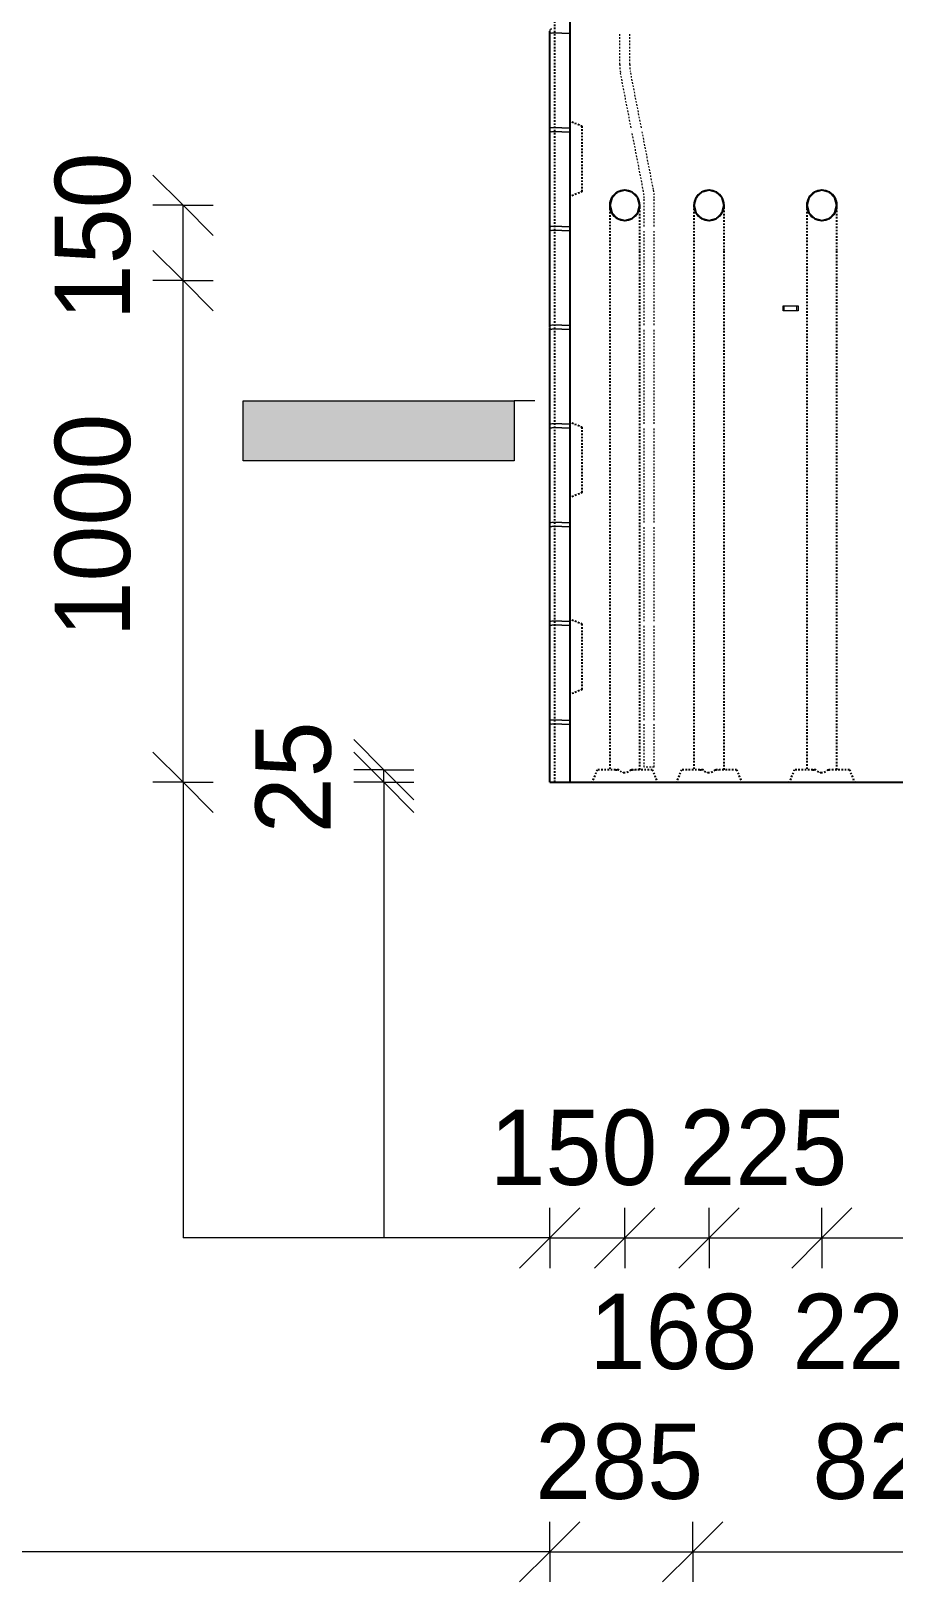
# Model space of a CAD drawing. Header units: millimetres. Extents: x -12535 to 7900, y -3006 to 13189.
# Drawn here: x -6003 to -4283, y -2989 to 102 of the extents above; entities that cross this region are included whole.
import ezdxf

# ---------------------------------------------------------------- set-up
doc = ezdxf.new("R2010")
doc.units = ezdxf.units.MM
doc.linetypes.add('Dash', pattern=[6.36, 3.18, -3.18])
for name, color, linetype, lineweight in [('A-ANNO-DIMS', 211, 'Continuous', 9), ('A-ANNO-DIMS-60', 211, 'Continuous', 9), ('A-DETL-MBND', 5, 'Continuous', 18), ('A-DETL-THIN', 151, 'Continuous', 18), ('A-GENM', 13, 'Continuous', 18), ('A-WALL', 113, 'Continuous', 25), ('A-WALL-HDLN', 110, 'Dash', 25), ('G-ANNO-SYMB', 111, 'Continuous', 9), ('S-RBAR', 171, 'Continuous', 18)]:
    doc.layers.add(name, color=color, linetype=linetype, lineweight=lineweight)
doc.styles.add('Nirmala UI Semilight', font='NirmalaS.ttf', dxfattribs={"height": 150})
doc.dimstyles.new('Arrow_Filled_-_2_5_NI_UI', dxfattribs={"dimscale": 304.8, "dimtxt": 157.104592, "dimasz": 0.393701, "dimexe": 0.19685, "dimexo": 0.0625, "dimgap": 0.19685, "dimtad": 1, "dimdec": 0, "dimzin": 0, "dimdsep": 46, "dimtxsty": 'Nirmala UI Semilight', "dimblk1": 'OBLIQUE', "dimblk2": 'OBLIQUE', "dimsah": 1, "dimcen": 0.09, "dimazin": 0, "dimtfac": 1, "dimtdec": 4, "dimtix": 1, "dimtmove": 0, "dimatfit": 3, "dimfxl": 0.19685, "dimfxlon": 1, "dimtvp": 1, "dimtolj": 1, "dimtzin": 0, "dimarcsym": 2})
doc.dimstyles.new('Arrow_Filled_-_2_5_NI_UI_1', dxfattribs={"dimscale": 304.8, "dimtxt": 157.104592, "dimasz": 0.393701, "dimexe": 0.19685, "dimexo": 0.0625, "dimgap": 0.19685, "dimtad": 1, "dimdec": 0, "dimzin": 0, "dimdsep": 46, "dimtxsty": 'Nirmala UI Semilight', "dimblk1": 'OBLIQUE', "dimblk2": 'OBLIQUE', "dimsah": 1, "dimcen": 0.09, "dimazin": 0, "dimtfac": 1, "dimtdec": 4, "dimtix": 1, "dimtmove": 2, "dimatfit": 3, "dimfxl": 0.19685, "dimfxlon": 1, "dimtvp": 1, "dimtolj": 1, "dimtzin": 0, "dimarcsym": 2})

# ---------------------------------------------------------------- blocks, each defined once
blk = doc.blocks.new('RR spread anchor face based - RR-SA-2_5-150-1876458-Elevation Front')
at = {"layer": 'A-GENM'}
for p, q in [((-3233.8, 6759.9), (-3231.3, 6759.9)), ((-3233.8, 6749.9), (-3233.8, 6759.9)), ((-3231.3, 6749.9), (-3233.8, 6749.9)), ((-3231.3, 6759.9), (-3206.3, 6759.9)), ((-3231.3, 6749.9), (-3231.3, 6759.9)), ((-3206.3, 6749.9), (-3231.3, 6749.9)), ((-3206.3, 6759.9), (-3203.8, 6759.9)), ((-3206.3, 6749.9), (-3206.3, 6759.9)), ((-3203.8, 6749.9), (-3206.3, 6749.9)), ((-3203.8, 6759.9), (-3203.8, 6749.9))]:
    blk.add_line(p, q, dxfattribs=at)
blk = doc.blocks.new('Detail View - M_Section Tail - Filled Horizontal-14034-Elevation Front')
at = {"layer": 'G-ANNO-SYMB'}
blk.add_hatch(color=256, dxfattribs=at).paths.add_polyline_path([(-5039.6, -754.4), (-5039.6, -634.4), (-5579.6, -634.4), (-5579.6, -754.4)])
for p, q in [((-5579.6, -754.4), (-5579.6, -634.4)), ((-5579.6, -634.4), (-5039.6, -634.4)), ((-5039.6, -634.4), (-5039.6, -754.4)), ((-5039.6, -754.4), (-5579.6, -754.4))]:
    blk.add_line(p, q, dxfattribs=at)
blk = doc.blocks.new('DIMBLOCK53-Elevation Front')
at = {"layer": 'A-ANNO-DIMS-60'}
for p, q in [((-4968.8, -2303.4), (-4908.8, -2243.4)), ((-4968.8, -2303.4), (-4968.8, -2243.4)), ((-4819.3, -2303.4), (-4759.3, -2243.4)), ((-4819.3, -2303.4), (-4819.3, -2243.4)), ((-4968.8, -2303.4), (-5028.8, -2363.4)), ((-4968.8, -2303.4), (-4819.3, -2303.4)), ((-4968.8, -2303.4), (-4968.8, -2363.4)), ((-4819.3, -2303.4), (-4879.3, -2363.4)), ((-4819.3, -2303.4), (-4819.3, -2363.4))]:
    blk.add_line(p, q, dxfattribs=at)
at = {"layer": 'A-ANNO-DIMS-60', "color": 0, "insert": (-5088.8, -2047.7), "char_height": 150, "width": 370.196, "attachment_point": 1, "line_spacing_factor": 1.142579, "style": 'Nirmala UI Semilight'}
blk.add_mtext('150', dxfattribs=at)
blk = doc.blocks.new('_Oblique')
at = {"color": 0, "linetype": 'ByBlock', "lineweight": -2}
blk.add_line((-0.5, -0.5), (0.5, 0.5), dxfattribs=at)
blk = doc.blocks.new('DIMBLOCK54-Elevation Front')
at = {"layer": 'A-ANNO-DIMS-60'}
for p, q in [((-4819.3, -2303.4), (-4759.3, -2243.4)), ((-4819.3, -2303.4), (-4819.3, -2243.4)), ((-4651.3, -2303.4), (-4591.3, -2243.4)), ((-4651.3, -2303.4), (-4651.3, -2243.4)), ((-4819.3, -2303.4), (-4879.3, -2363.4)), ((-4819.3, -2303.4), (-4651.3, -2303.4)), ((-4819.3, -2303.4), (-4819.3, -2363.4)), ((-4651.3, -2303.4), (-4711.3, -2363.4)), ((-4651.3, -2303.4), (-4651.3, -2363.4))]:
    blk.add_line(p, q, dxfattribs=at)
at = {"layer": 'A-ANNO-DIMS-60', "color": 0, "insert": (-4889.6, -2414.7), "char_height": 150, "width": 370.196, "attachment_point": 1, "line_spacing_factor": 1.142579, "style": 'Nirmala UI Semilight'}
blk.add_mtext('168', dxfattribs=at)
blk = doc.blocks.new('DIMBLOCK55-Elevation Front')
at = {"layer": 'A-ANNO-DIMS-60'}
for p, q in [((-4651.3, -2303.4), (-4591.3, -2243.4)), ((-4651.3, -2303.4), (-4651.3, -2243.4)), ((-4426.3, -2303.4), (-4366.3, -2243.4)), ((-4426.3, -2303.4), (-4426.3, -2243.4)), ((-4651.3, -2303.4), (-4711.3, -2363.4)), ((-4651.3, -2303.4), (-4426.3, -2303.4)), ((-4651.3, -2303.4), (-4651.3, -2363.4)), ((-4426.3, -2303.4), (-4486.3, -2363.4)), ((-4426.3, -2303.4), (-4426.3, -2363.4))]:
    blk.add_line(p, q, dxfattribs=at)
at = {"layer": 'A-ANNO-DIMS-60', "color": 0, "insert": (-4710.2, -2047.7), "char_height": 150, "width": 411.328, "attachment_point": 1, "line_spacing_factor": 1.142579, "style": 'Nirmala UI Semilight'}
blk.add_mtext('225', dxfattribs=at)
blk = doc.blocks.new('DIMBLOCK56-Elevation Front')
at = {"layer": 'A-ANNO-DIMS-60'}
for p, q in [((-4426.3, -2303.4), (-4366.3, -2243.4)), ((-4426.3, -2303.4), (-4426.3, -2243.4)), ((-4201.3, -2303.4), (-4141.3, -2243.4)), ((-4201.3, -2303.4), (-4201.3, -2243.4)), ((-4426.3, -2303.4), (-4486.3, -2363.4)), ((-4426.3, -2303.4), (-4201.3, -2303.4)), ((-4426.3, -2303.4), (-4426.3, -2363.4)), ((-4201.3, -2303.4), (-4261.3, -2363.4)), ((-4201.3, -2303.4), (-4201.3, -2363.4))]:
    blk.add_line(p, q, dxfattribs=at)
at = {"layer": 'A-ANNO-DIMS-60', "color": 0, "insert": (-4485.2, -2414.7), "char_height": 150, "width": 411.328, "attachment_point": 1, "line_spacing_factor": 1.142579, "style": 'Nirmala UI Semilight'}
blk.add_mtext('225', dxfattribs=at)
blk = doc.blocks.new('DIMBLOCK64-Elevation Front')
at = {"layer": 'A-ANNO-DIMS-60'}
for p, q in [((-5699.6, -395), (-5759.6, -335)), ((-5699.6, -395), (-5759.6, -395)), ((-5699.6, -1395), (-5699.6, -395)), ((-5699.6, -395), (-5639.6, -455)), ((-5699.6, -395), (-5639.6, -395)), ((-5699.6, -1395), (-5759.6, -1335)), ((-5699.6, -1395), (-5759.6, -1395)), ((-5699.6, -1395), (-5639.6, -1455)), ((-5699.6, -1395), (-5639.6, -1395))]:
    blk.add_line(p, q, dxfattribs=at)
at = {"layer": 'A-ANNO-DIMS-60', "color": 0, "insert": (-5955.3, -1106.4), "char_height": 150, "width": 507.305, "attachment_point": 1, "rotation": 90, "line_spacing_factor": 1.142579, "style": 'Nirmala UI Semilight'}
blk.add_mtext('1000', dxfattribs=at)
blk = doc.blocks.new('DIMBLOCK65-Elevation Front')
at = {"layer": 'A-ANNO-DIMS-60'}
for p, q in [((-5699.6, -245), (-5759.6, -185)), ((-5699.6, -245), (-5759.6, -245)), ((-5699.6, -395), (-5699.6, -245)), ((-5699.6, -245), (-5639.6, -305)), ((-5699.6, -245), (-5639.6, -245)), ((-5699.6, -395), (-5759.6, -335)), ((-5699.6, -395), (-5759.6, -395)), ((-5699.6, -395), (-5639.6, -455)), ((-5699.6, -395), (-5639.6, -395))]:
    blk.add_line(p, q, dxfattribs=at)
at = {"layer": 'A-ANNO-DIMS-60', "color": 0, "insert": (-5955.3, -474.2), "char_height": 150, "width": 370.196, "attachment_point": 1, "rotation": 90, "line_spacing_factor": 1.142579, "style": 'Nirmala UI Semilight'}
blk.add_mtext('150', dxfattribs=at)
blk = doc.blocks.new('DIMBLOCK66-Elevation Front')
at = {"layer": 'A-ANNO-DIMS-60'}
for p, q in [((-5299.6, -1370), (-5359.6, -1310)), ((-5299.6, -1395), (-5359.6, -1335)), ((-5299.6, -1370), (-5359.6, -1370)), ((-5299.6, -1395), (-5299.6, -1370)), ((-5299.6, -1370), (-5239.6, -1430)), ((-5299.6, -1370), (-5239.6, -1370)), ((-5299.6, -1395), (-5359.6, -1395)), ((-5299.6, -1395), (-5239.6, -1455)), ((-5299.6, -1395), (-5239.6, -1395))]:
    blk.add_line(p, q, dxfattribs=at)
at = {"layer": 'A-ANNO-DIMS-60', "color": 0, "insert": (-5555.3, -1496.8), "char_height": 150, "width": 274.219, "attachment_point": 1, "rotation": 90, "line_spacing_factor": 1.142579, "style": 'Nirmala UI Semilight'}
blk.add_mtext('25', dxfattribs=at)
blk = doc.blocks.new('DIMBLOCK110-Elevation Front')
at = {"layer": 'A-ANNO-DIMS-60'}
for p, q in [((-4968.8, -2929.1), (-4908.8, -2869.1)), ((-4968.8, -2929.1), (-4968.8, -2869.1)), ((-4683.8, -2929.1), (-4623.8, -2869.1)), ((-4683.8, -2929.1), (-4683.8, -2869.1)), ((-4968.8, -2929.1), (-5028.8, -2989.1)), ((-4968.8, -2929.1), (-4683.8, -2929.1)), ((-4968.8, -2929.1), (-4968.8, -2989.1)), ((-4683.8, -2929.1), (-4743.8, -2989.1)), ((-4683.8, -2929.1), (-4683.8, -2989.1))]:
    blk.add_line(p, q, dxfattribs=at)
at = {"layer": 'A-ANNO-DIMS-60', "color": 0, "insert": (-4997.7, -2673.4), "char_height": 150, "width": 411.328, "attachment_point": 1, "line_spacing_factor": 1.142579, "style": 'Nirmala UI Semilight'}
blk.add_mtext('285', dxfattribs=at)
blk = doc.blocks.new('DIMBLOCK111-Elevation Front')
at = {"layer": 'A-ANNO-DIMS-60'}
for p, q in [((-4683.8, -2929.1), (-4623.8, -2869.1)), ((-4683.8, -2929.1), (-4683.8, -2869.1)), ((-3863.8, -2929.1), (-3803.8, -2869.1)), ((-3863.8, -2929.1), (-3863.8, -2869.1)), ((-4683.8, -2929.1), (-4743.8, -2989.1)), ((-4683.8, -2929.1), (-3863.8, -2929.1)), ((-4683.8, -2929.1), (-4683.8, -2989.1)), ((-3863.8, -2929.1), (-3923.8, -2989.1)), ((-3863.8, -2929.1), (-3863.8, -2989.1))]:
    blk.add_line(p, q, dxfattribs=at)
at = {"layer": 'A-ANNO-DIMS-60', "color": 0, "insert": (-4445.2, -2673.4), "char_height": 150, "width": 411.328, "attachment_point": 1, "line_spacing_factor": 1.142579, "style": 'Nirmala UI Semilight'}
blk.add_mtext('820', dxfattribs=at)

msp = doc.modelspace()

# ---------------------------------------------------------------- linework, layer by layer
at = {"layer": 'A-DETL-MBND'}
msp.add_line((-4968.8, -2929.1), (-9296.8, -2929.1), dxfattribs=at)
at = {"layer": 'A-DETL-THIN'}
for p, q in [((-5699.6, -1395), (-5699.6, -2303.4)), ((-5299.6, -1395), (-5299.6, -2303.4)), ((-4968.8, -2303.4), (-5699.6, -2303.4))]:
    msp.add_line(p, q, dxfattribs=at)
at = {"layer": 'A-WALL'}
for p, q in [((-4928.8, 7040), (-4928.8, -1395)), ((-4968.8, -94), (-4968.8, 102.1)), ((-4968.8, -290.7), (-4968.8, -94.7)), ((-4968.8, -487.5), (-4968.8, -291.5)), ((-4968.8, -684.3), (-4968.8, -488.3)), ((-4968.8, -881.1), (-4968.8, -685)), ((-4968.8, -1077.8), (-4968.8, -881.8)), ((-4968.8, -1274.6), (-4968.8, -1078.6)), ((-4968.8, -1395), (-4968.8, -1275.4)), ((-4968.8, -1395), (-2758.8, -1395))]:
    msp.add_line(p, q, dxfattribs=at)
at = {"layer": 'A-WALL', "flags": 128}
for points in [[(-4819.3, -215), (-4834.3, -219), (-4845.3, -230.1), (-4849.3, -245)], [(-4789.3, -245), (-4793.3, -230), (-4804.4, -219), (-4819.3, -215)], [(-4651.3, -215), (-4666.3, -219), (-4677.3, -230.1), (-4681.3, -245)], [(-4621.3, -245), (-4625.3, -230), (-4636.4, -219), (-4651.3, -215)], [(-4426.3, -215), (-4441.3, -219), (-4452.3, -230.1), (-4456.3, -245)], [(-4396.3, -245), (-4400.3, -230), (-4411.4, -219), (-4426.3, -215)], [(-4849.3, -245), (-4845.3, -260), (-4834.2, -271), (-4819.3, -275)], [(-4819.3, -275), (-4804.3, -271), (-4793.3, -259.9), (-4789.3, -245)], [(-4789.3, -250.7), (-4789.3, -245.1), (-4789.3, -245)], [(-4681.3, -245), (-4677.3, -260), (-4666.2, -271), (-4651.3, -275)], [(-4651.3, -275), (-4636.3, -271), (-4625.3, -259.9), (-4621.3, -245)], [(-4621.3, -250.7), (-4621.3, -245.1), (-4621.3, -245)], [(-4456.3, -245), (-4452.3, -260), (-4441.2, -271), (-4426.3, -275)], [(-4426.3, -275), (-4411.3, -271), (-4400.3, -259.9), (-4396.3, -245)], [(-4396.3, -250.7), (-4396.3, -245.1), (-4396.3, -245)]]:
    msp.add_lwpolyline(points, dxfattribs=at)
at = {"layer": 'A-WALL'}
for centre, start, end in [((-4819.3, -245), 90.7225, 119.4223), ((-4819.3, -245), 61.0187, 89.2664), ((-4651.3, -245), 90.7225, 119.4223), ((-4651.3, -245), 61.0187, 89.2664), ((-4426.3, -245), 90.7225, 119.4223), ((-4426.3, -245), 61.0187, 89.2664), ((-4819.3, -245), 150.6728, 179.6194), ((-4819.3, -245), 180.4246, 209.7233), ((-4819.3, -245), 120.8303, 149.6053), ((-4819.3, -245), 30.8311, 59.6045), ((-4819.3, -245), 0.3778, 29.7706), ((-4819.3, -245), 330.719, 359.5722), ((-4651.3, -245), 150.6728, 179.6194), ((-4651.3, -245), 180.4246, 209.7233), ((-4651.3, -245), 120.8303, 149.6053), ((-4651.3, -245), 30.8311, 59.6045), ((-4651.3, -245), 0.3778, 29.7706), ((-4651.3, -245), 330.719, 359.5722), ((-4426.3, -245), 150.6728, 179.6194), ((-4426.3, -245), 180.4246, 209.7233), ((-4426.3, -245), 120.8303, 149.6053), ((-4426.3, -245), 30.8311, 59.6045), ((-4426.3, -245), 0.3778, 29.7706), ((-4426.3, -245), 330.719, 359.5722), ((-4819.3, -245), 210.813, 239.6231), ((-4819.3, -245), 241.0171, 269.268), ((-4819.3, -245), 270.7209, 299.4239), ((-4819.3, -245), 300.812, 329.6241), ((-4651.3, -245), 210.813, 239.6231), ((-4651.3, -245), 241.0171, 269.268), ((-4651.3, -245), 270.7209, 299.4239), ((-4651.3, -245), 300.812, 329.6241), ((-4426.3, -245), 210.813, 239.6231), ((-4426.3, -245), 241.0171, 269.268), ((-4426.3, -245), 270.7209, 299.4239), ((-4426.3, -245), 300.812, 329.6241)]:
    msp.add_arc(centre, 30, start, end, dxfattribs=at)
at = {"layer": 'A-WALL-HDLN'}
for p, q in [((-4958.8, -1395), (-4958.8, 3400)), ((-4903.8, -87.5), (-4928.8, -77.5)), ((-4903.8, -217.5), (-4903.8, -87.5)), ((-4903.8, -217.5), (-4928.8, -227.5)), ((-4849.3, -335), (-4849.3, -1370)), ((-4789.3, -1370), (-4789.3, -335)), ((-4681.3, -335), (-4681.3, -1370)), ((-4621.3, -1370), (-4621.3, -335)), ((-4456.3, -335), (-4456.3, -1370)), ((-4396.3, -1370), (-4396.3, -335)), ((-4903.8, -687.5), (-4928.8, -677.5)), ((-4903.8, -817.5), (-4903.8, -687.5)), ((-4903.8, -817.5), (-4928.8, -827.5)), ((-4903.8, -1080), (-4928.8, -1070)), ((-4903.8, -1210), (-4903.8, -1080)), ((-4903.8, -1210), (-4928.8, -1220)), ((-4874.3, -1370), (-4884.3, -1395)), ((-4831.3, -1370), (-4874.3, -1370)), ((-4837.9, -1370), (-4831.3, -1370)), ((-4807.3, -1370), (-4800.7, -1370)), ((-4764.3, -1370), (-4807.3, -1370)), ((-4764.3, -1370), (-4754.3, -1395)), ((-4706.3, -1370), (-4716.3, -1395)), ((-4663.3, -1370), (-4706.3, -1370)), ((-4669.9, -1370), (-4663.3, -1370)), ((-4639.3, -1370), (-4632.7, -1370)), ((-4596.3, -1370), (-4639.3, -1370)), ((-4596.3, -1370), (-4586.3, -1395)), ((-4481.3, -1370), (-4491.3, -1395)), ((-4438.3, -1370), (-4481.3, -1370)), ((-4444.9, -1370), (-4438.3, -1370)), ((-4414.3, -1370), (-4407.7, -1370)), ((-4371.3, -1370), (-4414.3, -1370)), ((-4371.3, -1370), (-4361.3, -1395))]:
    msp.add_line(p, q, dxfattribs=at)
at = {"layer": 'A-WALL-HDLN', "flags": 128}
for points in [[(-4849.3, -245.4), (-4849.3, -249.1), (-4849.3, -261), (-4849.3, -279.7), (-4849.3, -303.4), (-4849.3, -330), (-4849.3, -335)], [(-4681.3, -245.4), (-4681.3, -249.1), (-4681.3, -261), (-4681.3, -279.7), (-4681.3, -303.4), (-4681.3, -330), (-4681.3, -335)], [(-4456.3, -245.4), (-4456.3, -249.1), (-4456.3, -261), (-4456.3, -279.7), (-4456.3, -303.4), (-4456.3, -330), (-4456.3, -335)], [(-4789.3, -335), (-4789.3, -308.1), (-4789.3, -283.7), (-4789.3, -264), (-4789.3, -250.7)], [(-4621.3, -335), (-4621.3, -308.1), (-4621.3, -283.7), (-4621.3, -264), (-4621.3, -250.7)], [(-4396.3, -335), (-4396.3, -308.1), (-4396.3, -283.7), (-4396.3, -264), (-4396.3, -250.7)], [(-4819.3, -1376.3), (-4822.4, -1375.9), (-4825.4, -1374.7), (-4828.4, -1372.7), (-4831.3, -1370)], [(-4807.3, -1370), (-4810.2, -1372.7), (-4813.2, -1374.7), (-4816.2, -1375.9), (-4819.3, -1376.3)], [(-4651.3, -1376.3), (-4654.4, -1375.9), (-4657.4, -1374.7), (-4660.4, -1372.7), (-4663.3, -1370)], [(-4639.3, -1370), (-4642.2, -1372.7), (-4645.2, -1374.7), (-4648.2, -1375.9), (-4651.3, -1376.3)], [(-4426.3, -1376.3), (-4429.4, -1375.9), (-4432.4, -1374.7), (-4435.4, -1372.7), (-4438.3, -1370)], [(-4414.3, -1370), (-4417.2, -1372.7), (-4420.2, -1374.7), (-4423.2, -1375.9), (-4426.3, -1376.3)]]:
    msp.add_lwpolyline(points, dxfattribs=at)
at = {"layer": 'G-ANNO-SYMB'}
msp.add_line((-4998.5, -634.4), (-5039.6, -634.4), dxfattribs=at)
at = {"layer": 'S-RBAR'}
for p, q in [((-4944.8, 98.4), (-4964.8, 98.4)), ((-4944.8, 98.4), (-4928.8, 98.4)), ((-4944.8, -90.3), (-4964.8, -90.3)), ((-4944.8, -90.3), (-4928.8, -90.3)), ((-4944.8, -98.3), (-4964.8, -98.3)), ((-4944.8, -98.3), (-4928.8, -98.3)), ((-4944.8, -287.1), (-4964.8, -287.1)), ((-4944.8, -295.1), (-4964.8, -295.1)), ((-4944.8, -287.1), (-4928.8, -287.1)), ((-4944.8, -295.1), (-4928.8, -295.1)), ((-4944.8, -483.9), (-4964.8, -483.9)), ((-4944.8, -491.9), (-4964.8, -491.9)), ((-4944.8, -483.9), (-4928.8, -483.9)), ((-4944.8, -491.9), (-4928.8, -491.9)), ((-4944.8, -680.7), (-4964.8, -680.7)), ((-4944.8, -688.7), (-4964.8, -688.7)), ((-4944.8, -680.7), (-4928.8, -680.7)), ((-4944.8, -688.7), (-4928.8, -688.7)), ((-4944.8, -877.4), (-4964.8, -877.4)), ((-4944.8, -885.4), (-4964.8, -885.4)), ((-4944.8, -877.4), (-4928.8, -877.4)), ((-4944.8, -885.4), (-4928.8, -885.4)), ((-4944.8, -1074.2), (-4964.8, -1074.2)), ((-4944.8, -1074.2), (-4928.8, -1074.2)), ((-4944.8, -1082.2), (-4964.8, -1082.2)), ((-4944.8, -1082.2), (-4928.8, -1082.2)), ((-4944.8, -1271), (-4964.8, -1271)), ((-4944.8, -1279), (-4964.8, -1279)), ((-4944.8, -1271), (-4928.8, -1271)), ((-4944.8, -1279), (-4928.8, -1279))]:
    msp.add_line(p, q, dxfattribs=at)
at = {"layer": 'S-RBAR', "linetype": 'Dash'}
for p, q in [((-4829.3, 35.9), (-4829.3, 98.4)), ((-4809.3, 35.9), (-4809.3, 98.4)), ((-4806.5, -90.3), (-4827.7, 18.7)), ((-4786.1, -90.3), (-4808, 22.5)), ((-4781.8, -217.4), (-4804.9, -98.3)), ((-4762.1, -213.5), (-4784.5, -98.3)), ((-4780.5, -287.1), (-4780.5, -230.7)), ((-4760.5, -287.1), (-4760.5, -230.7)), ((-4780.5, -483.9), (-4780.5, -295.1)), ((-4760.5, -483.9), (-4760.5, -295.1)), ((-4780.5, -680.7), (-4780.5, -491.9)), ((-4760.5, -680.7), (-4760.5, -491.9)), ((-4780.5, -877.4), (-4780.5, -688.7)), ((-4760.5, -877.4), (-4760.5, -688.7)), ((-4780.5, -1074.2), (-4780.5, -885.4)), ((-4760.5, -1074.2), (-4760.5, -885.4)), ((-4780.5, -1271), (-4780.5, -1082.2)), ((-4760.5, -1271), (-4760.5, -1082.2)), ((-4780.5, -1365), (-4780.5, -1279)), ((-4760.5, -1365), (-4760.5, -1279)), ((-4760.5, -1365), (-4780.5, -1365))]:
    msp.add_line(p, q, dxfattribs=at)
at = {"layer": 'S-RBAR'}
for centre in [(-4964.8, 102.4), (-4964.8, -94.3), (-4964.8, -291.1), (-4964.8, -487.9), (-4964.8, -684.7), (-4964.8, -881.4), (-4964.8, -1078.2), (-4964.8, -1275)]:
    msp.add_arc(centre, 4, 90, 270, dxfattribs=at)
at = {"layer": 'S-RBAR', "linetype": 'Dash'}
for centre, radius, start, end in [((-4739.3, 35.9), 90, 180, 191), ((-4739.3, 35.9), 70, 180, 191), ((-4850.5, -230.7), 90, 0, 11), ((-4850.5, -230.7), 70, 360, 11)]:
    msp.add_arc(centre, radius, start, end, dxfattribs=at)

# ---------------------------------------------------------------- block references
at = {"layer": 'A-GENM'}
msp.add_blockref('RR spread anchor face based - RR-SA-2_5-150-1876458-Elevation Front', (-1270, -7205), dxfattribs=at)
at = {"layer": 'G-ANNO-SYMB'}
msp.add_blockref('Detail View - M_Section Tail - Filled Horizontal-14034-Elevation Front', (0, 0), dxfattribs=at)

# ---------------------------------------------------------------- dimensions: what is measured, and where the dimension line sits
at = {"layer": 'A-ANNO-DIMS'}
for base, p1, p2, override, picture, middle in [((-5699.6, -245), (-5639.6, -395), (-5639.6, -245), {"dimpost": '<>', "dimfxl": 150}, 'DIMBLOCK65-Elevation Front', (-5837.5, -320)), ((-5699.6, -395), (-5639.6, -1395), (-5639.6, -395), {"dimpost": '<>', "dimfxl": 1000}, 'DIMBLOCK64-Elevation Front', (-5837.5, -895)), ((-5299.6, -1370), (-5239.6, -1395), (-5239.6, -1370), {"dimpost": '<>', "dimfxl": 25}, 'DIMBLOCK66-Elevation Front', (-5437.1, -1382.5))]:
    dim = msp.add_linear_dim(base=base, p1=p1, p2=p2, angle=90, dimstyle='Arrow_Filled_-_2_5_NI_UI', override=override, dxfattribs=at)
    dim.commit()
    dim.dimension.update_dxf_attribs({"geometry": picture, "text_midpoint": middle})
for base, p1, p2, override, picture, middle in [((-4819.3038302, -2303.3746053), (-4968.8038302, -2243.3746053), (-4819.3038302, -2243.3746053), {"dimpost": '<>', "dimfxl": 149.5}, 'DIMBLOCK53-Elevation Front', (-4903.7342271, -2147.6714513)), ((-4651.3, -2303.4), (-4819.3, -2243.4), (-4651.3, -2243.4), {"dimpost": '<>', "dimfxl": 168}, 'DIMBLOCK54-Elevation Front', (-4704.5, -2514.7)), ((-4201.3, -2303.4), (-4426.3, -2243.4), (-4201.3, -2243.4), {"dimpost": '<>', "dimfxl": 225}, 'DIMBLOCK56-Elevation Front', (-4279.5, -2514.7))]:
    dim = msp.add_linear_dim(base=base, p1=p1, p2=p2, dimstyle='Arrow_Filled_-_2_5_NI_UI_1', override=override, dxfattribs=at)
    dim.commit()
    dim.dimension.update_dxf_attribs({"geometry": picture, "text_midpoint": middle, "dimtype": 160})
for base, p1, p2, override, picture, middle in [((-4426.3, -2303.4), (-4651.3, -2243.4), (-4426.3, -2243.4), {"dimpost": '<>', "dimfxl": 225}, 'DIMBLOCK55-Elevation Front', (-4538.8, -2165.9)), ((-4683.8, -2929.1), (-4968.8, -2869.1), (-4683.8, -2869.1), {"dimpost": '<>', "dimfxl": 285}, 'DIMBLOCK110-Elevation Front', (-4826.3, -2791.6)), ((-3863.8, -2929.1), (-4683.8, -2869.1), (-3863.8, -2869.1), {"dimpost": '<>', "dimfxl": 820}, 'DIMBLOCK111-Elevation Front', (-4273.8, -2791.6))]:
    dim = msp.add_linear_dim(base=base, p1=p1, p2=p2, dimstyle='Arrow_Filled_-_2_5_NI_UI', override=override, dxfattribs=at)
    dim.commit()
    dim.dimension.update_dxf_attribs({"geometry": picture, "text_midpoint": middle})

doc.saveas('drawing.dxf')
